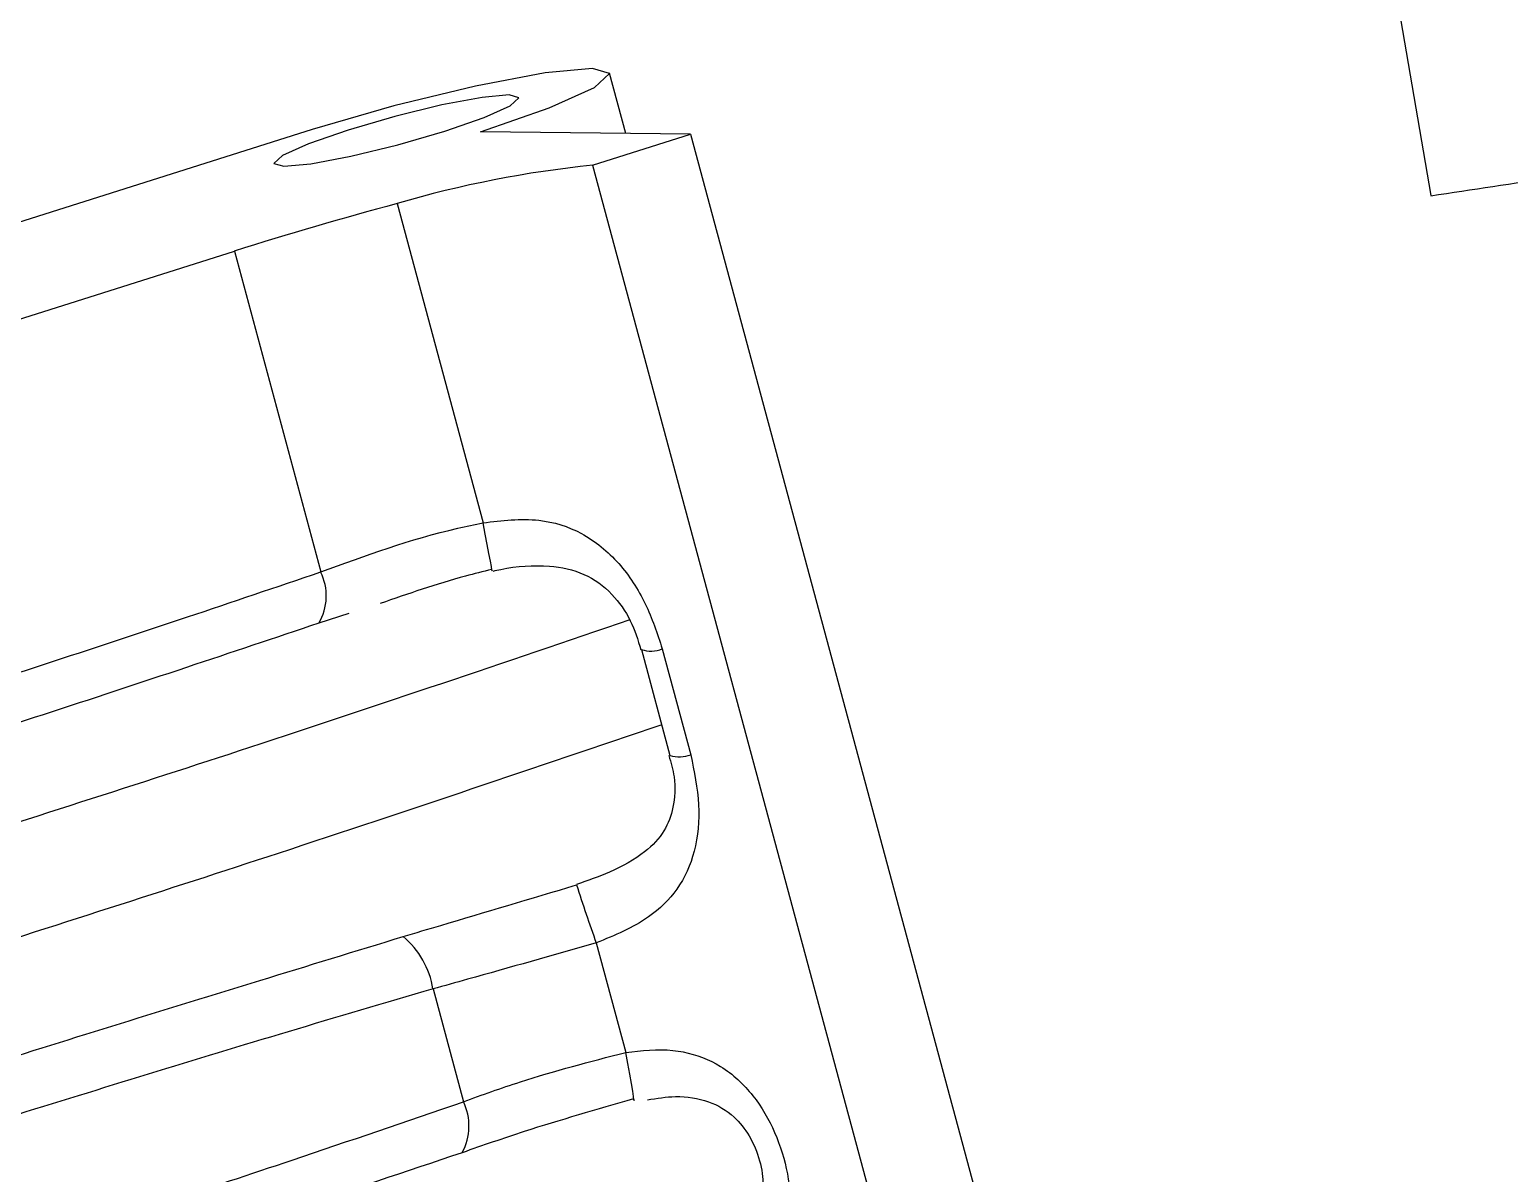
# Model space of a CAD drawing. Header units: millimetres. Extents: x 15 to 1184, y 5 to 836.
# Drawn here: x 796.8 to 810.21, y 642.6 to 652.97 of the extents above; entities that cross this region are included whole.
import ezdxf

# ---------------------------------------------------------------- set-up
doc = ezdxf.new("R2010")
doc.units = ezdxf.units.MM
doc.layers.get('0').update_dxf_attribs({"lineweight": 18})

msp = doc.modelspace()

# ---------------------------------------------------------------- linework, layer by layer
at = {"color": 7, "linetype": 'Continuous', "lineweight": 25}
for p, q in [((808.988, 654.421), (809.498, 651.465)), ((802.202, 652.029), (802.055, 652.574)), ((799.362, 652.064), (796.344, 651.108)), ((802.79, 652.022), (800.886, 652.045)), ((801.902, 651.741), (802.79, 652.022)), ((802.79, 652.022), (810.024, 625.152)), ((801.902, 651.741), (809.136, 624.871)), ((800.131, 651.394), (800.91, 648.5)), ((791.196, 648.6), (798.656, 650.963)), ((798.656, 650.963), (799.439, 648.055)), ((799.693, 647.677), (799.421, 647.59)), ((802.345, 647.351), (802.603, 646.391)), ((802.533, 647.357), (802.791, 646.397)), ((802.603, 646.393), (802.603, 646.391)), ((801.935, 644.691), (802.202, 643.699)), ((800.456, 644.274), (800.731, 643.252))]:
    msp.add_line(p, q, dxfattribs=at)
for points in [[(800.886, 652.045), (801.507, 652.261), (801.918, 652.446), (802.056, 652.571), (801.9, 652.617), (801.473, 652.578), (800.841, 652.459), (800.1, 652.278), (799.362, 652.064)], [(799.103, 651.731), (799.348, 651.754), (799.712, 651.822), (800.138, 651.926), (800.562, 652.049), (800.919, 652.173), (801.156, 652.279), (801.235, 652.351), (801.145, 652.378), (800.9, 652.355), (800.536, 652.287), (800.11, 652.183), (799.686, 652.06), (799.329, 651.936), (799.092, 651.83), (799.013, 651.758), (799.103, 651.731)], [(800.987, 648.077), (800.991, 648.063), (800.99, 648.071), (800.985, 648.102), (800.976, 648.152), (800.963, 648.22), (800.948, 648.304), (800.929, 648.398), (800.91, 648.5)], [(802.274, 643.277), (802.278, 643.262), (802.277, 643.269), (802.273, 643.298), (802.265, 643.348), (802.253, 643.417), (802.238, 643.501), (802.221, 643.597), (802.202, 643.699)]]:
    msp.add_lwpolyline(points, dxfattribs=at)
for centre, radius, start, end in [((801.328, 708.418), 57.536, 278.16296, 280.42519), ((802.894, 641.985), 9.806, 95.8024, 106.3667), ((809.327, 617.162), 35.445, 105.038, 107.522), ((799.006, 647.838), 0.483, 329.0144, 26.6253), ((802.431, 647.615), 0.278, 251.9651, 291.4741), ((802.689, 646.661), 0.283, 252.4774, 291.1904), ((820.675, 651.325), 19.88, 197.8936, 199.4946), ((799.694, 644.154), 0.771, 8.9769, 50.4562), ((800.279, 643.033), 0.503, 331.2264, 25.9056)]:
    msp.add_arc(centre, radius, start, end, dxfattribs=at)
for points, knots in [([(799.439, 648.055), (799.844, 648.203), (800.321, 648.377), (800.833, 648.484), (800.91, 648.5)], [0, 0, 0, 0, 1.307661, 1.538469, 1.538469, 1.538469, 1.538469]), ([(800.91, 648.5), (801.08, 648.52), (801.389, 648.558), (801.823, 648.422), (802.152, 648.147), (802.396, 647.774), (802.487, 647.496), (802.533, 647.357)], [0, 0, 0, 0, 0.503133, 0.913733, 1.355991, 1.790047, 2.222753, 2.222753, 2.222753, 2.222753]), ([(795.619, 646.791), (796.49, 647.073), (797.766, 647.486), (799.036, 647.918), (799.439, 648.055)], [0, 0, 0, 0, 2.749284, 4.023764, 4.023764, 4.023764, 4.023764]), ([(800.987, 648.077), (800.908, 648.057), (800.557, 647.97), (800.23, 647.856), (799.977, 647.768)], [0, 0, 0, 0, 0.237683, 1.056944, 1.056944, 1.056944, 1.056944]), ([(801.001, 648.062), (801.024, 648.067), (801.192, 648.106), (801.486, 648.126), (801.832, 648.053), (802.075, 647.876), (802.255, 647.623), (802.312, 647.439), (802.34, 647.348)], [0, 0, 0, 0, 0.067841, 0.497993, 0.834852, 1.16544, 1.450531, 1.721849, 1.721849, 1.721849, 1.721849]), ([(802.239, 647.619), (801.106, 647.234), (799.002, 646.52), (796.747, 645.8), (795.708, 645.468)], [0, 0, 0, 0, 3.705674, 6.876591, 6.876591, 6.876591, 6.876591]), ([(799.421, 647.59), (799.022, 647.456), (797.762, 647.033), (796.489, 646.616), (795.612, 646.339), (795.612, 646.339)], [0, 0, 0, 0, 1.267758, 4.0083, 4.008356, 4.008356, 4.008356, 4.008356]), ([(802.528, 646.669), (801.385, 646.281), (799.271, 645.564), (797.006, 644.84), (795.966, 644.508)], [0, 0, 0, 0, 3.738643, 6.909261, 6.909261, 6.909261, 6.909261]), ([(802.593, 646.391), (802.612, 646.326), (802.658, 646.161), (802.641, 645.915), (802.56, 645.696), (802.375, 645.499), (802.081, 645.334), (801.857, 645.256), (801.755, 645.221)], [0, 0, 0, 0, 0.18234, 0.459495, 0.725368, 1.015418, 1.365037, 1.653883, 1.653883, 1.653883, 1.653883]), ([(802.791, 646.397), (802.823, 646.246), (802.884, 645.948), (802.845, 645.526), (802.69, 645.174), (802.387, 644.878), (802.102, 644.76), (801.935, 644.691)], [0, 0, 0, 0, 0.44802, 0.879206, 1.273976, 1.640107, 2.153298, 2.153298, 2.153298, 2.153298]), ([(800.186, 644.749), (800.299, 644.783), (800.804, 644.933), (801.341, 645.093), (801.757, 645.217)], [0, 0, 0, 0, 0.367388, 1.63983, 1.63983, 1.63983, 1.63983]), ([(796.359, 643.565), (796.359, 643.565), (797.204, 643.833), (798.483, 644.228), (799.753, 644.617), (800.186, 644.749)], [0, 0, 0, 0, 0.000056, 2.641397, 4.005192, 4.005192, 4.005192, 4.005192]), ([(801.935, 644.691), (801.54, 644.579), (801.033, 644.435), (800.56, 644.303), (800.456, 644.274)], [0, 0, 0, 0, 1.199787, 1.536343, 1.536343, 1.536343, 1.536343]), ([(800.456, 644.274), (800.018, 644.146), (798.733, 643.768), (797.453, 643.372), (796.609, 643.11)], [0, 0, 0, 0, 1.370467, 4.019233, 4.019233, 4.019233, 4.019233]), ([(802.202, 643.699), (802.346, 643.716), (802.522, 643.735), (802.813, 643.691), (803.083, 643.587), (803.366, 643.322), (803.565, 642.977), (803.681, 642.6), (803.71, 642.222), (803.64, 641.878), (803.465, 641.594), (803.197, 641.378), (802.978, 641.286), (802.864, 641.239)], [0, 0, 0, 0, 0.420275, 0.515045, 0.877811, 1.270038, 1.650783, 2.035754, 2.418761, 2.781189, 3.118238, 3.455328, 3.814438, 3.814438, 3.814438, 3.814438]), ([(800.731, 643.252), (800.902, 643.314), (801.369, 643.483), (801.878, 643.615), (802.202, 643.699)], [0, 0, 0, 0, 0.560708, 1.53784, 1.53784, 1.53784, 1.53784]), ([(796.91, 641.979), (797.667, 642.224), (798.944, 642.637), (800.214, 643.075), (800.731, 643.252)], [0, 0, 0, 0, 2.388389, 4.028327, 4.028327, 4.028327, 4.028327]), ([(802.274, 643.277), (801.939, 643.181), (801.404, 643.028), (800.906, 642.855), (800.72, 642.79)], [0, 0, 0, 0, 1.021212, 1.628741, 1.628741, 1.628741, 1.628741]), ([(802.399, 643.269), (802.484, 643.283), (802.674, 643.314), (802.953, 643.269), (803.175, 643.141), (803.332, 642.943), (803.425, 642.72), (803.456, 642.489), (803.423, 642.289), (803.331, 642.125), (803.137, 641.962), (802.894, 641.839), (802.722, 641.782), (802.655, 641.759)], [0, 0, 0, 0, 0.23979, 0.53616, 0.811779, 1.020161, 1.249245, 1.473699, 1.686897, 1.917639, 2.174399, 2.485088, 2.682446, 2.682446, 2.682446, 2.682446]), ([(800.72, 642.79), (800.208, 642.618), (798.948, 642.193), (797.672, 641.777), (796.911, 641.536), (796.911, 641.536)], [0, 0, 0, 0, 1.630415, 4.010338, 4.010393, 4.010393, 4.010393, 4.010393])]:
    msp.add_open_spline(points, degree=3, knots=knots, dxfattribs=at)

doc.saveas('drawing.dxf')
